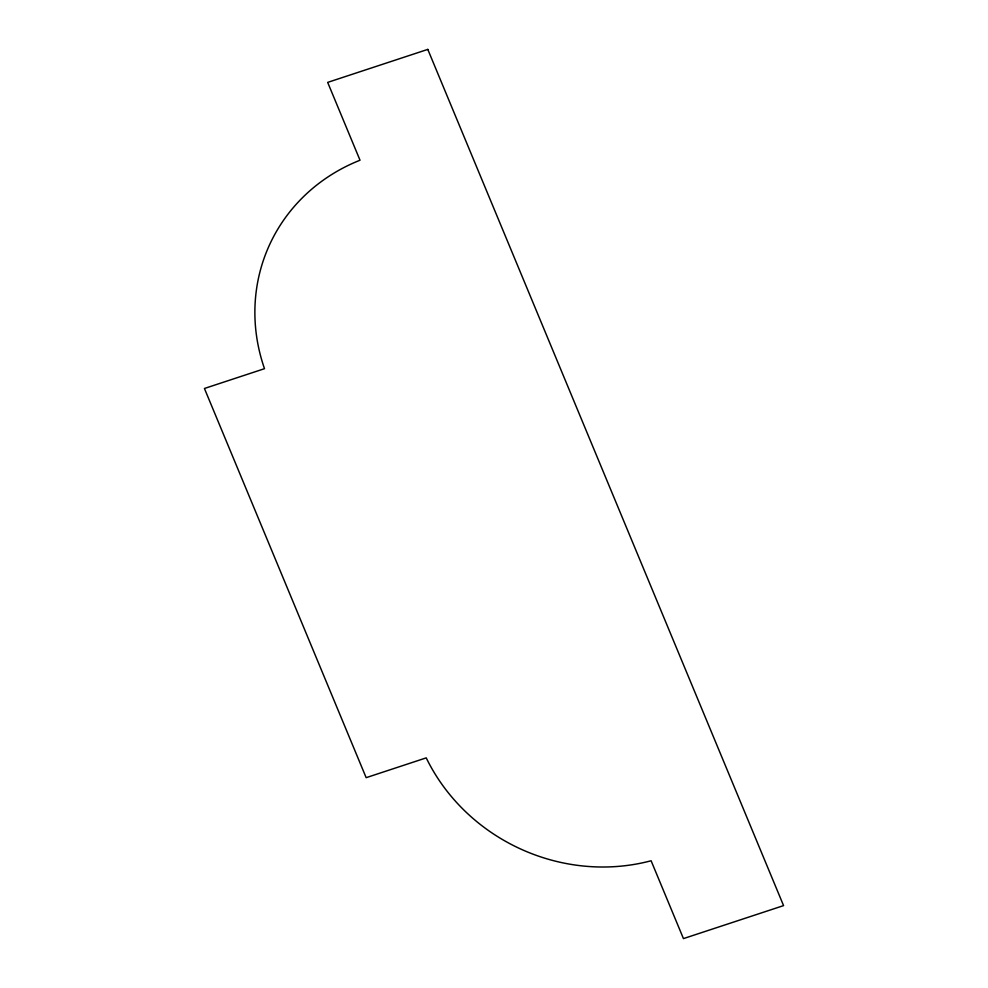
<?xml version="1.0" encoding="UTF-8"?>
<svg xmlns="http://www.w3.org/2000/svg" width="988" height="988" viewBox="0 0 988 988"><rect width="100%" height="100%" fill="white"/><g stroke="black" fill="none" stroke-linecap="round" stroke-linejoin="round"><path stroke-width="1.48" d="M427.792 49.4L327.67 82.387L360.015 160.229A186.127 172.567 24.4 0 0 264.5 368.685L204.43 388.482L366.153 777.667L426.223 757.87A186.127 172.567 24.4 0 0 651.104 860.758L683.449 938.6L783.57 905.613L427.792 49.4"/></g></svg>
